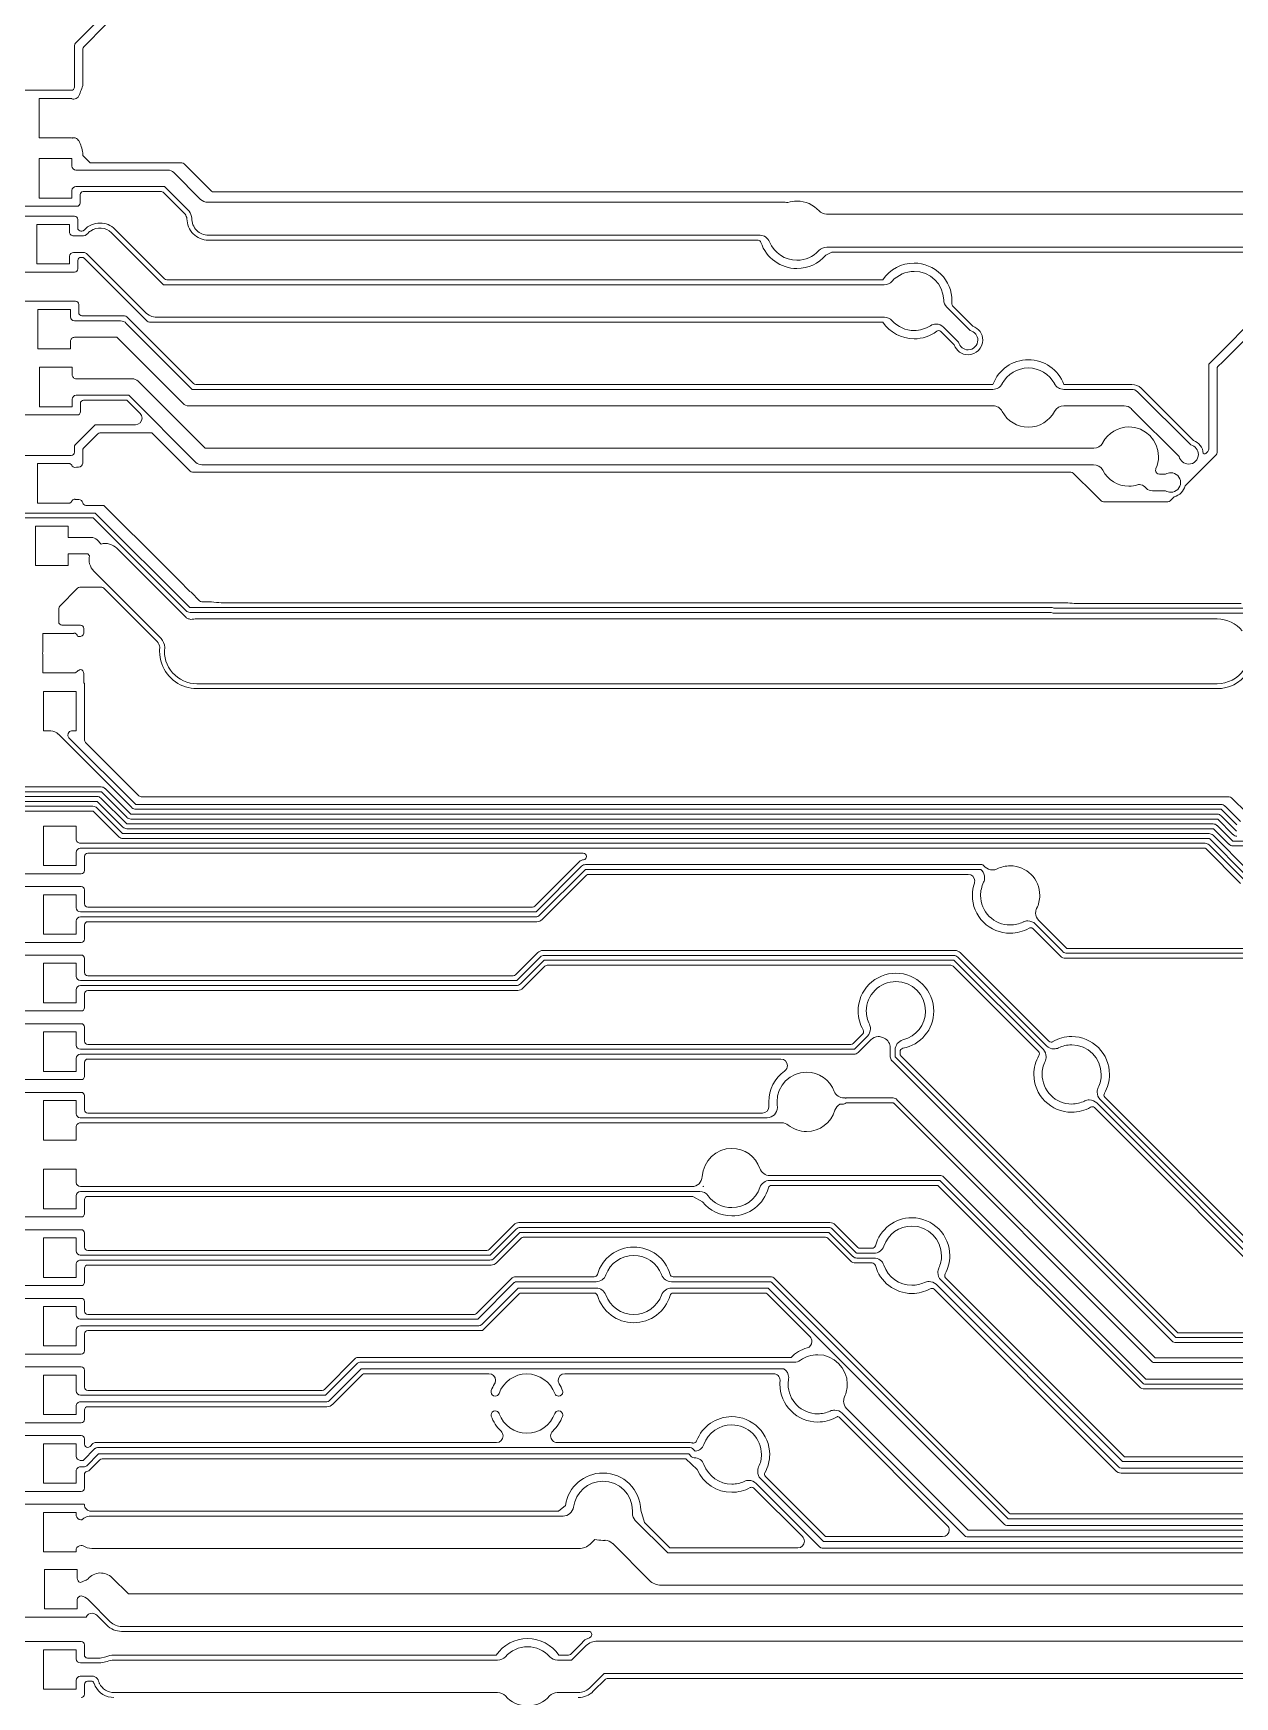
# Model space of a CAD drawing. Extents: x 3811 to 4710, y -385 to -198.
# Drawn here: x 4493.58 to 4512.11, y -246.79 to -221.13 of the extents above; entities that cross this region are included whole.
import ezdxf

# ---------------------------------------------------------------- set-up
doc = ezdxf.new("R2010")
doc.units = 0
doc.layers.get('0').update_dxf_attribs({"lineweight": 9})

msp = doc.modelspace()

# ---------------------------------------------------------------- linework, layer by layer
for p, q in [((4503.919, -238.918), (4503.911, -238.918)), ((4506.548, -239.946), (4506.548, -239.946))]:
    msp.add_line(p, q)
at = {"linetype": 'Continuous'}
for points in [[(4492.042, -221.046), (4492.95, -221.954, -0.198959), (4492.964, -221.99, 0.414284), (4492.985, -222.011), (4493.56, -222.011), (4493.56, -222.011), (4494.169, -222.011, 0.414254), (4494.219, -221.961), (4494.219, -221.32, -0.198889), (4494.234, -221.285), (4494.645, -220.874, -0.198808)], [(4494.698, -221.002), (4494.362, -221.338, 0.198847), (4494.347, -221.373), (4494.347, -221.939, -0.040096), (4494.275, -222.116, -0.216616), (4494.209, -222.146, 0.009907), (4494.207, -222.146, -0.07713), (4494.181, -222.142), (4494.181, -222.138), (4493.674, -222.138), (4493.674, -222.746), (4494.176, -222.746, 0.102136), (4494.191, -222.745, -0.056669), (4494.21, -222.743, 0.009653), (4494.211, -222.743, -0.251232), (4494.279, -222.779, 0.058567), (4494.285, -222.786, -0.089335), (4494.347, -222.977), (4494.347, -222.978), (4494.347, -223.016), (4494.459, -223.129), (4495.876, -223.129, -0.198889), (4495.912, -223.143), (4496.332, -223.564, 0.198826), (4496.367, -223.578), (4503.481, -223.578), (4503.481, -223.578), (4516.623, -223.578)], [(4516.556, -223.921), (4505.815, -223.921, -0.198559), (4505.701, -223.871, 0.213658), (4505.361, -223.719, 0.079341), (4505.219, -223.742, 0.040942), (4505.178, -223.738), (4496.284, -223.738, 0.005747), (4496.279, -223.738, 0.013208), (4496.277, -223.738, -0.193241), (4496.165, -223.693), (4495.752, -223.28, 0.20509), (4495.66, -223.241), (4494.242, -223.241, -0.39744), (4494.181, -223.18), (4494.181, -223.064), (4493.674, -223.064), (4493.674, -223.672), (4494.181, -223.672), (4494.181, -223.556, -0.407839), (4494.243, -223.495), (4494.244, -223.495), (4495.607, -223.495), (4495.987, -223.875, -0.115258), (4496.03, -223.985, 0.422736), (4496.284, -224.246), (4504.791, -224.246, -0.298804), (4504.938, -224.347, 0.011802), (4504.939, -224.349, 0.304083), (4505.361, -224.632, 0.210709), (4505.698, -224.483), (4505.699, -224.482, -0.211208), (4505.819, -224.429, 0.012344), (4505.82, -224.429), (4516.451, -224.429)], [(4516.398, -224.505), (4505.909, -224.505, 0.123171), (4505.886, -224.511), (4505.805, -224.554, -0.219626), (4505.361, -224.759, -0.324269), (4504.806, -224.357), (4504.806, -224.356, 0.293307), (4504.764, -224.322), (4496.284, -224.322, -0.414221), (4495.954, -223.992), (4495.954, -223.99, 0.098746), (4495.928, -223.923), (4495.587, -223.582, 0.145377), (4495.56, -223.571), (4494.352, -223.571, 0.3821), (4494.308, -223.62), (4494.308, -223.749, -0.414228), (4494.258, -223.799), (4492.786, -223.799, 0.120942)], [(4492.848, -223.953), (4494.22, -223.953, -0.414095), (4494.27, -224.003), (4494.27, -224.131, 0.414254), (4494.32, -224.181), (4494.335, -224.181, 0.213424), (4494.372, -224.165), (4494.372, -224.164, -0.210992), (4494.613, -224.058, -0.199068), (4494.844, -224.153), (4495.609, -224.919, 0.198959), (4495.645, -224.934), (4506.684, -224.934, -0.249679), (4507.168, -224.676, -0.414218), (4507.751, -225.259, -0.018143), (4507.75, -225.302), (4507.75, -225.302, 0.019864), (4507.749, -225.306, 0.173837), (4507.761, -225.337), (4508.073, -225.649, -0.32096), (4508.226, -225.863, -0.414224), (4508, -226.089, -0.32), (4507.786, -225.937), (4507.578, -225.729, 0.173501), (4507.546, -225.717, 0.160853), (4507.516, -225.727), (4507.516, -225.728, -0.161103), (4507.168, -225.843, -0.249679), (4506.684, -225.585), (4495.375, -225.585, -0.198804), (4495.339, -225.57), (4494.383, -224.614, -0.011881), (4494.372, -224.603), (4494.372, -224.603, 0.213567), (4494.335, -224.587), (4494.32, -224.587, 0.414081), (4494.27, -224.637), (4494.27, -224.765, -0.414106), (4494.22, -224.815), (4492.848, -224.815, -0.414254)], [(4492.864, -225.262), (4494.235, -225.262, -0.414254), (4494.285, -225.312), (4494.285, -225.441, 0.414095), (4494.335, -225.49), (4494.991, -225.49, -0.198867), (4495.026, -225.505), (4496.053, -226.532, 0.198996), (4496.089, -226.547), (4508.382, -226.547, -0.313585), (4508.929, -226.166, -0.313582), (4509.476, -226.547), (4509.476, -226.547), (4510.525, -226.547, -0.198927), (4510.668, -226.606), (4511.474, -227.412, -0.302348), (4511.626, -227.611), (4511.626, -227.611, 0.19903), (4511.645, -227.619, 0.199054), (4511.664, -227.611), (4511.696, -227.579, 0.198959), (4511.71, -227.544), (4511.71, -226.254, -0.198804), (4511.725, -226.219), (4512.556, -225.388, -0.199129)], [(4512.609, -225.516), (4511.953, -226.171), (4511.928, -226.196), (4511.853, -226.272, 0.198814), (4511.838, -226.307), (4511.838, -227.597, -0.198804), (4511.824, -227.632), (4511.346, -228.11, -0.286426), (4511.177, -228.279), (4511.114, -228.342, -0.198741), (4511.079, -228.357), (4510.089, -228.357, -0.199258), (4510.053, -228.342), (4509.96, -228.248), (4509.96, -228.248), (4509.959, -228.248), (4509.959, -228.248, -0.199322), (4509.953, -228.246), (4509.622, -227.915, 0.198826), (4509.586, -227.9), (4496.038, -227.9, -0.198804), (4496.003, -227.886), (4495.414, -227.296), (4494.613, -227.296, 0.198804), (4494.578, -227.311), (4494.36, -227.528, 0.198964), (4494.346, -227.564), (4494.346, -227.761, -0.403649), (4494.284, -227.822), (4494.272, -227.822, 0.045911), (4494.226, -227.826, -0.283356), (4494.178, -227.793, 0.219978), (4494.155, -227.772), (4494.155, -227.768), (4493.648, -227.768), (4493.648, -228.376), (4494.155, -228.376), (4494.155, -228.373, 0.230906), (4494.177, -228.348, -0.325662), (4494.217, -228.318, 0.009212), (4494.218, -228.318, -0.072358), (4494.23, -228.32, 0.118995), (4494.248, -228.321, 0.024118), (4494.272, -228.322), (4494.287, -228.322, -0.343273), (4494.347, -228.371, 0.363258), (4494.396, -228.412), (4494.67, -228.412), (4495.097, -228.839, 0.051854), (4495.137, -228.872), (4495.892, -229.627, 0.059582), (4496.018, -229.753), (4496.149, -229.884, 0.198874), (4496.184, -229.898), (4496.333, -229.898, 0.04997), (4496.482, -229.913), (4509.536, -229.913, 0.044522), (4509.671, -229.925), (4511.506, -229.925, 0.013427), (4511.547, -229.924), (4511.953, -229.924), (4511.953, -229.924), (4512.208, -229.924)], [(4492.962, -227.641), (4494.168, -227.641, 0.414254), (4494.218, -227.591), (4494.218, -227.511, -0.198804), (4494.232, -227.476), (4494.525, -227.183, -0.198854), (4494.56, -227.168), (4495.159, -227.168, 0.414162), (4495.261, -227.066, 0.198981), (4495.231, -226.994), (4495.027, -226.79), (4494.361, -226.79, 0.414253), (4494.311, -226.84), (4494.311, -226.968, -0.414254), (4494.261, -227.018), (4492.89, -227.018, -0.414254)], [(4512.239, -230), (4509.324, -230), (4509.323, -229.999, 0.208755), (4509.296, -229.988), (4496.002, -229.988), (4496.002, -229.988, -0.156243), (4495.995, -229.985, 0.011126), (4495.994, -229.984), (4494.551, -228.542, 0.208755), (4494.523, -228.531), (4492.666, -228.531, 0.013314)], [(4492.668, -228.605), (4494.509, -228.605), (4495.939, -230.035, 0.01977), (4495.941, -230.037, 0.19881), (4496.002, -230.063, 0.011045), (4496.004, -230.063), (4509.282, -230.063), (4509.282, -230.064, 0.208755), (4509.31, -230.074), (4512.252, -230.074, 0.215661)], [(4512.228, -230.347, 0.225185), (4511.84, -230.163), (4496.107, -230.163, 0.048242), (4496.012, -230.172, 0.182164), (4495.987, -230.163, -0.198961), (4495.943, -230.145, 0.017151), (4495.941, -230.143), (4494.871, -229.074, 0.26539), (4494.632, -229.008), (4494.57, -228.946, 0.204091), (4494.477, -228.908), (4494.124, -228.908), (4494.124, -228.731), (4493.618, -228.731), (4493.618, -229.339), (4494.124, -229.339), (4494.124, -229.162), (4494.427, -229.162), (4494.453, -229.188, 0.265562), (4494.518, -229.427), (4495.553, -230.462, 0.012939), (4495.554, -230.463, -0.16701), (4495.611, -230.604, 0.44958), (4496.107, -231.163), (4511.84, -231.163, 0.244778), (4512.25, -230.95, -0.144978)], [(4512.302, -231.007, -0.236981), (4511.841, -231.239), (4496.107, -231.239, -0.317134), (4495.565, -230.856, -0.086035), (4495.531, -230.663, -0.026656), (4495.535, -230.601, 0.15645), (4495.497, -230.513), (4495.496, -230.513), (4494.67, -229.687, 0.167277), (4494.64, -229.676), (4494.303, -229.676, 0.199011), (4494.268, -229.691), (4493.992, -229.967, 0.198814), (4493.977, -230.003), (4493.977, -230.209, 0.414253), (4494.027, -230.259), (4494.314, -230.259, -0.414257), (4494.364, -230.309), (4494.364, -230.372), (4494.364, -230.373, -0.414246), (4494.301, -230.436), (4494.3, -230.436), (4494.27, -230.436, -0.169387), (4494.261, -230.416, 0.281578), (4494.236, -230.386), (4494.236, -230.386), (4494.236, -230.386)], [(4493.73, -230.71), (4493.73, -230.994), (4494.213, -230.994, 0.09882), (4494.228, -230.994), (4494.236, -230.994), (4494.236, -230.991, 0.084231), (4494.247, -230.984, -0.094346), (4494.309, -230.944, -0.371405), (4494.364, -231.005), (4494.364, -231.156), (4494.373, -231.156), (4494.373, -232.032, 0.198804), (4494.388, -232.067), (4495.214, -232.893, 0.198733), (4495.249, -232.908), (4512.028, -232.908, -0.198889), (4512.063, -232.922), (4512.302, -233.161, 0.198729)], [(4512.2, -233.287), (4511.964, -233.051, 0.025474), (4511.961, -233.049, 0.182405), (4511.904, -233.026, 0.013626), (4511.902, -233.026), (4495.169, -233.026, 0.010985), (4495.168, -233.026, -0.182317), (4495.159, -233.023), (4495.159, -233.022), (4494.133, -231.996, -0.183723), (4494.116, -231.955, 0.009546), (4494.116, -231.954), (4494.116, -231.953, 0.167259), (4494.121, -231.929, -0.290521), (4494.176, -231.891), (4494.246, -231.891), (4494.246, -231.283), (4493.74, -231.283), (4493.74, -231.891), (4493.854, -231.891), (4493.855, -231.891, -0.198927), (4493.97, -231.939, 0.019881), (4493.972, -231.941), (4494.075, -232.043, 0.018729), (4494.082, -232.051, 0.035974), (4494.086, -232.054), (4495.105, -233.074, 0.012601), (4495.106, -233.075, 0.193371), (4495.166, -233.1, 0.013535), (4495.168, -233.1), (4511.901, -233.1, 0.010904), (4511.902, -233.1, -0.199065), (4511.911, -233.104, 0.019767), (4511.913, -233.106), (4512.146, -233.338, 0.012528)], [(4512.603, -233.59), (4512.086, -233.59, 0.010877), (4512.084, -233.59, -0.182387), (4512.076, -233.587), (4512.076, -233.586), (4511.84, -233.35, 0.02545), (4511.837, -233.348, 0.182297), (4511.78, -233.325, 0.01376), (4511.778, -233.325), (4495.03, -233.325, 0.010834), (4495.028, -233.325, -0.182502), (4495.02, -233.322), (4495.02, -233.321), (4494.627, -232.929, 0.025417), (4494.625, -232.926, 0.182532), (4494.567, -232.903, 0.013492), (4494.566, -232.903), (4492.583, -232.903, 0.010973)], [(4512.138, -233.436), (4511.903, -233.202, 0.012478), (4511.902, -233.201, 0.193457), (4511.842, -233.175, 0.013492), (4511.84, -233.175), (4495.09, -233.175, 0.010318), (4495.089, -233.175, -0.158343), (4495.082, -233.172), (4495.082, -233.172), (4494.691, -232.781, 0.012473), (4494.689, -232.779, 0.193322), (4494.629, -232.754, 0.01363), (4494.628, -232.754), (4492.644, -232.754, 0.010318)], [(4492.646, -232.829), (4494.626, -232.829, 0.010946), (4494.628, -232.829, -0.182157), (4494.636, -232.832), (4494.636, -232.832), (4495.027, -233.223, 0.012562), (4495.028, -233.225, 0.198844), (4495.09, -233.25, 0.016842), (4495.093, -233.25), (4511.839, -233.25, 0.011064), (4511.84, -233.25, -0.182253), (4511.848, -233.253), (4511.849, -233.254), (4512.083, -233.488, 0.012562), (4512.085, -233.49, 0.198844), (4512.146, -233.515, 0.016842)], [(4492.52, -233.128), (4494.502, -233.128, 0.010946), (4494.504, -233.128, -0.182157), (4494.512, -233.131), (4494.512, -233.132), (4494.904, -233.524, 0.025668), (4494.907, -233.527, 0.182347), (4494.965, -233.55, 0.013659), (4494.966, -233.55), (4511.715, -233.55, 0.01096), (4511.716, -233.55, -0.182169), (4511.724, -233.553), (4511.725, -233.553), (4512.269, -234.098, 0.025493)], [(4512.32, -234.043), (4511.779, -233.501, 0.012473), (4511.778, -233.5, 0.193319), (4511.718, -233.475, 0.01363), (4511.716, -233.475), (4494.968, -233.475, 0.010932), (4494.966, -233.475, -0.199204), (4494.958, -233.471, 0.019597), (4494.956, -233.469), (4494.567, -233.08, 0.012473), (4494.565, -233.079, 0.193322), (4494.505, -233.053, 0.01363), (4494.504, -233.053), (4492.521, -233.053, 0.010932)], [(4492.582, -232.978), (4494.564, -232.978, 0.011064), (4494.566, -232.978, -0.199189), (4494.574, -232.982, 0.019798), (4494.576, -232.984), (4494.965, -233.373, 0.012507), (4494.967, -233.374, 0.193368), (4495.026, -233.4, 0.013746), (4495.028, -233.4), (4511.777, -233.4, 0.010819), (4511.778, -233.4, -0.199108), (4511.787, -233.403, 0.019745), (4511.789, -233.405), (4512.022, -233.638, 0.012265), (4512.023, -233.639, 0.193447), (4512.083, -233.665, 0.013717), (4512.084, -233.665), (4512.601, -233.665, 0.011026)], [(4512.256, -234.189), (4511.716, -233.65, 0.015489), (4511.715, -233.648, 0.19257), (4511.654, -233.624, 0.010978), (4511.653, -233.624), (4494.313, -233.624, 0.00989), (4494.312, -233.624, -0.414243), (4494.246, -233.559, 0.011439), (4494.246, -233.557), (4494.246, -233.358), (4493.74, -233.358), (4493.74, -233.966), (4494.246, -233.966), (4494.246, -233.767, 0.01482), (4494.246, -233.765, -0.401783), (4494.309, -233.699), (4511.654, -233.699), (4511.655, -233.699, -0.185109), (4511.663, -233.703, 0.012408), (4511.664, -233.704), (4512.202, -234.242, 0.012955)], [(4492.952, -234.29), (4494.323, -234.29, -0.414253), (4494.373, -234.34), (4494.373, -234.557, 0.414254), (4494.423, -234.607), (4501.283, -234.607, 0.198804), (4501.318, -234.593), (4502.002, -233.909, -0.172785), (4502.07, -233.877), (4502.071, -233.877, 0.383858), (4502.116, -233.827), (4502.116, -233.825, 0.414257), (4502.066, -233.775), (4494.423, -233.775, 0.414081), (4494.373, -233.825), (4494.373, -234.043, -0.414105), (4494.323, -234.093), (4492.952, -234.093, -0.414105)], [(4515.337, -235.246), (4509.526, -235.246, 0.010834), (4509.525, -235.246, -0.182502), (4509.517, -235.243), (4509.516, -235.243), (4509.088, -234.814, -0.196566), (4509.041, -234.7, 0.015401), (4509.041, -234.698, -0.108539), (4509.057, -234.63, 0.115565), (4509.105, -234.428, 0.414201), (4508.648, -233.971, 0.115311), (4508.446, -234.019, -0.112536), (4508.376, -234.035, 0.01552), (4508.373, -234.035, -0.189733), (4508.263, -233.99, 0.004553), (4508.261, -233.987, 0.016272), (4508.259, -233.986), (4508.238, -233.965, 0.218493), (4508.21, -233.952), (4502.102, -233.952, 0.01338), (4502.101, -233.952, 0.193567), (4502.04, -233.977), (4502.04, -233.978), (4502.04, -233.978), (4501.338, -234.68), (4501.338, -234.68, -0.174256), (4501.331, -234.683, 0.009757), (4501.33, -234.683), (4494.311, -234.683, -0.409137), (4494.246, -234.617, 0.014883), (4494.246, -234.616), (4494.246, -234.417), (4493.74, -234.417), (4493.74, -235.025), (4494.246, -235.025), (4494.246, -234.822, -0.406183), (4494.312, -234.758, 0.019344), (4494.314, -234.758), (4501.327, -234.758, 0.016814), (4501.33, -234.758, 0.198863), (4501.391, -234.733), (4501.391, -234.733), (4501.391, -234.733), (4502.093, -234.031), (4502.093, -234.031), (4502.093, -234.031, -0.199005), (4502.102, -234.027, 0.010898), (4502.104, -234.027), (4508.194, -234.027), (4508.211, -234.044, -0.189233), (4508.255, -234.154, 0.010317), (4508.255, -234.155, -0.112563), (4508.239, -234.225, 0.115314), (4508.192, -234.428, 0.414216), (4508.648, -234.884, 0.114093), (4508.849, -234.838, 0.008792), (4508.849, -234.837, -0.112624), (4508.92, -234.821, 0.01027), (4508.921, -234.821, -0.198926), (4509.036, -234.868, 0.017151), (4509.038, -234.87), (4509.462, -235.294, 0.012507), (4509.463, -235.296, 0.193368), (4509.523, -235.321, 0.013746), (4509.525, -235.321), (4515.322, -235.321)], [(4515.27, -235.397), (4509.504, -235.397, -0.198955), (4509.424, -235.364), (4509.001, -234.941, 0.199129), (4508.966, -234.926, 0.133372), (4508.941, -234.933), (4508.94, -234.933, -0.131516), (4508.649, -235.011), (4508.648, -235.011, -0.414217), (4508.065, -234.428), (4508.065, -234.428, -0.083052), (4508.097, -234.238, 0.08302), (4508.102, -234.205, 0.413723), (4508, -234.103), (4502.149, -234.103, 0.198804), (4502.114, -234.117), (4501.43, -234.801, -0.198961), (4501.35, -234.834), (4494.423, -234.834, 0.414254), (4494.373, -234.884), (4494.373, -235.102, -0.414106), (4494.323, -235.152), (4492.952, -235.152, -0.414253)], [(4492.952, -235.348), (4494.323, -235.348, -0.414253), (4494.373, -235.398), (4494.373, -235.616, 0.414253), (4494.423, -235.666), (4500.986, -235.666, 0.199074), (4501.021, -235.652), (4501.363, -235.31, -0.198617), (4501.442, -235.277), (4501.443, -235.277), (4507.799, -235.277), (4507.799, -235.277, -0.198322), (4507.879, -235.31), (4509.244, -236.676, 0.198941), (4509.28, -236.69, 0.131984), (4509.305, -236.684), (4509.305, -236.683, -0.131724), (4509.597, -236.605), (4509.597, -236.605, -0.414217), (4510.18, -237.188, -0.131723), (4510.102, -237.48), (4510.102, -237.481, 0.132134), (4510.095, -237.506, 0.198804), (4510.11, -237.541), (4513.236, -240.668, 0.198847)], [(4513.215, -240.753), (4510.041, -237.58, 0.034886), (4510.038, -237.576, -0.198934), (4509.99, -237.461, 0.01537), (4509.99, -237.459, -0.107436), (4510.006, -237.392, 0.115894), (4510.053, -237.188, 0.414201), (4509.597, -236.732, 0.116364), (4509.393, -236.78, -0.107787), (4509.325, -236.795, 0.01027), (4509.324, -236.795, -0.194769), (4509.211, -236.75, 0.003705), (4509.209, -236.748, 0.019573), (4509.207, -236.746), (4507.841, -235.379, 0.012473), (4507.84, -235.378, 0.193337), (4507.78, -235.353, 0.013615), (4507.778, -235.353), (4501.465, -235.353, 0.011039), (4501.463, -235.353, 0.198751), (4501.402, -235.378), (4501.402, -235.378), (4501.402, -235.378), (4501.042, -235.738, -0.184804), (4501.034, -235.742), (4501.033, -235.742), (4494.31, -235.742, -0.404716), (4494.246, -235.676, 0.011439), (4494.246, -235.675), (4494.246, -235.475), (4493.74, -235.475), (4493.74, -236.083), (4494.246, -236.083), (4494.246, -235.884, 0.01482), (4494.246, -235.883, -0.409137), (4494.311, -235.817), (4501.032, -235.817, 0.011013), (4501.033, -235.817, 0.198451), (4501.095, -235.791), (4501.095, -235.791), (4501.095, -235.791), (4501.095, -235.791), (4501.455, -235.431), (4501.455, -235.431), (4501.455, -235.431, -0.184663), (4501.463, -235.428), (4501.463, -235.428), (4507.777, -235.428, 0.01096), (4507.778, -235.428, -0.182157), (4507.786, -235.431), (4507.787, -235.431), (4509.16, -236.805, -0.186189), (4509.204, -236.914, 0.015564), (4509.204, -236.916, -0.114577), (4509.187, -236.987, 0.009688), (4509.187, -236.988, 0.11392), (4509.141, -237.188, 0.414217), (4509.597, -237.645, 0.113987), (4509.797, -237.599, 0.008928), (4509.798, -237.598, -0.112602), (4509.868, -237.582, 0.010246), (4509.869, -237.582, -0.198926), (4509.984, -237.629, 0.03502), (4509.988, -237.633), (4513.163, -240.807, 0.015832)], [(4513.142, -240.894), (4509.95, -237.701, 0.198959), (4509.914, -237.687, 0.131942), (4509.889, -237.693), (4509.889, -237.694, -0.131724), (4509.597, -237.772, -0.414217), (4509.014, -237.188), (4509.014, -237.188, -0.131492), (4509.091, -236.897), (4509.092, -236.896, 0.132643), (4509.099, -236.871, 0.198951), (4509.084, -236.836), (4507.767, -235.518, 0.198987), (4507.731, -235.503), (4501.51, -235.503, 0.199074), (4501.475, -235.518), (4501.134, -235.86, -0.198605), (4501.054, -235.893), (4501.054, -235.893)], [(4492.952, -236.407), (4494.323, -236.407, -0.414253), (4494.373, -236.457), (4494.373, -236.675, 0.414254), (4494.423, -236.725), (4506.193, -236.725, 0.198705), (4506.228, -236.71), (4506.374, -236.565, 0.199143), (4506.389, -236.529, 0.131116), (4506.382, -236.504), (4506.382, -236.503, -0.131623), (4506.303, -236.212, -0.414217), (4506.887, -235.628, -0.414217), (4507.47, -236.212, -0.361953), (4506.992, -236.786), (4506.992, -236.786, 0.362201), (4506.951, -236.835), (4506.951, -236.87, 0.199011), (4506.965, -236.905), (4511.233, -241.172)], [(4529, -241.248), (4511.201, -241.248), (4506.878, -236.925, 0.011039), (4506.877, -236.924, -0.156117), (4506.875, -236.917), (4506.875, -236.916), (4506.875, -236.814, 0.01418), (4506.875, -236.812, -0.337024), (4506.994, -236.656, 0.346416), (4507.343, -236.212, 0.414201), (4506.887, -235.756, 0.414217), (4506.43, -236.212, 0.115765), (4506.478, -236.415, -0.11131), (4506.494, -236.485, 0.015385), (4506.494, -236.487, -0.192161), (4506.448, -236.598), (4506.249, -236.797), (4506.248, -236.797, -0.199133), (4506.24, -236.801, 0.010798), (4506.238, -236.801), (4494.314, -236.801, 0.013946), (4494.312, -236.801, -0.406183), (4494.246, -236.737), (4494.246, -236.534), (4493.74, -236.534), (4493.74, -237.142), (4494.246, -237.142), (4494.246, -236.941, -0.401783), (4494.309, -236.876), (4506.24, -236.876, 0.013479), (4506.241, -236.876, 0.193609), (4506.302, -236.85), (4506.302, -236.85), (4506.498, -236.653, 0.009099), (4506.499, -236.653, -0.198934), (4506.614, -236.605, 0.010304), (4506.615, -236.605, -0.105665), (4506.682, -236.62, 0.01415), (4506.705, -236.631, -0.293466), (4506.8, -236.778, 0.010951), (4506.8, -236.78), (4506.8, -236.915, 0.011026), (4506.8, -236.916, 0.198799), (4506.825, -236.978, 0.019953), (4506.827, -236.98), (4511.158, -241.311, 0.210376), (4511.186, -241.323), (4528.998, -241.323, 0.011039)], [(4501.054, -235.893), (4494.423, -235.893, 0.414106), (4494.373, -235.943), (4494.373, -236.16, -0.414074), (4494.323, -236.21), (4492.952, -236.21, -0.414095)], [(4505.112, -236.952), (4494.423, -236.952, 0.414254), (4494.373, -237.002), (4494.373, -237.219, -0.414106), (4494.323, -237.269), (4492.951, -237.269, -0.414253), (4492.901, -237.219), (4492.901, -236.802, 0.414253), (4492.851, -236.752), (4476.741, -236.752, 0.414105), (4476.691, -236.802, 0.199074), (4476.705, -236.838), (4476.789, -236.921, -0.015467), (4476.794, -236.926), (4476.902, -237.034, 0.199314), (4476.937, -237.049), (4487.621, -237.049), (4487.621, -237.049, -0.198406), (4487.701, -237.082), (4488.388, -237.769, 0.199129), (4488.424, -237.784)], [(4488.424, -237.784), (4492.851, -237.784, 0.414081), (4492.901, -237.734), (4492.901, -237.516, -0.414106), (4492.951, -237.466), (4494.323, -237.466, -0.414253), (4494.373, -237.516), (4494.373, -237.734, 0.414228), (4494.423, -237.784), (4504.827, -237.784, 0.413922), (4504.929, -237.682, 0.026136), (4504.929, -237.671, -0.025561), (4504.926, -237.612, -0.24279), (4505.171, -237.136, 0.242489), (4505.214, -237.053, 0.414161), (4505.112, -236.952), (4505.112, -236.952)], [(4528.902, -241.558), (4510.884, -241.558), (4506.903, -237.578, 0.025668), (4506.901, -237.575, 0.182347), (4506.843, -237.552, 0.013659), (4506.841, -237.552), (4506.12, -237.552, 0.011039), (4506.119, -237.552, 0.032403), (4506.109, -237.553, 0.046265), (4506.102, -237.552, 0.011918), (4506.091, -237.552, 0.028612), (4506.087, -237.552, -0.303268), (4505.936, -237.452, 0.31276), (4505.509, -237.155, 0.414198), (4505.053, -237.612, 0.033862), (4505.057, -237.673, 0.009916), (4505.057, -237.675, -0.031368), (4505.059, -237.695, 0.015419), (4505.058, -237.697, -0.405352), (4504.901, -237.859), (4494.308, -237.859, -0.399425), (4494.246, -237.794), (4494.246, -237.593), (4493.74, -237.593), (4493.74, -238.201), (4494.246, -238.201), (4494.246, -238.001, 0.011488), (4494.246, -238, -0.414243), (4494.312, -237.934, 0.016871), (4494.314, -237.934), (4504.894, -237.934, 0.016861), (4504.896, -237.934, 0.006707), (4504.902, -237.934), (4505.123, -237.934, 0.01418), (4505.125, -237.934, -0.169185), (4505.226, -237.97, 0.017462), (4505.227, -237.971, 0.167777), (4505.509, -238.068, 0.332918), (4505.947, -237.74, -0.185114), (4506.02, -237.649), (4506.063, -237.649, 0.010891), (4506.064, -237.649, 0.197676), (4506.118, -237.627), (4506.118, -237.627, -0.141634), (4506.118, -237.627), (4506.118, -237.627), (4506.84, -237.627, 0.010932), (4506.841, -237.627, -0.199204), (4506.85, -237.631, 0.019597), (4506.852, -237.633), (4510.84, -241.621, 0.210077), (4510.868, -241.633), (4528.901, -241.633, 0.010905)], [(4529.042, -241.889), (4510.738, -241.889), (4507.608, -238.76, 0.208773), (4507.581, -238.749), (4504.943, -238.749, 0.010987), (4504.942, -238.749, -0.32084), (4504.788, -238.639, 0.013655), (4504.788, -238.637, 0.319672), (4504.356, -238.33, 0.399151), (4503.901, -238.763, 0.009414), (4503.901, -238.764, -0.399815), (4503.738, -238.918, 0.010937), (4503.737, -238.918), (4494.311, -238.918, -0.401102), (4494.246, -238.854), (4494.246, -238.652), (4493.74, -238.652), (4493.74, -239.26), (4494.246, -239.26), (4494.246, -239.059, -0.404715), (4494.31, -238.993), (4503.864, -238.993, -0.23057), (4503.99, -239.059), (4503.99, -239.059, 0.236997), (4504.356, -239.243, 0.322177), (4504.789, -238.932, -0.316837), (4504.942, -238.824, 0.01424), (4504.944, -238.824), (4507.566, -238.824), (4510.694, -241.951, 0.218493), (4510.722, -241.964)], [(4506.265, -240.097), (4506.265, -240.097, -0.198397), (4506.185, -240.064), (4505.837, -239.716, 0.198876), (4505.802, -239.701), (4501.141, -239.701, 0.198804), (4501.106, -239.715), (4500.726, -240.095, -0.198962), (4500.646, -240.128), (4494.423, -240.128, 0.414254), (4494.373, -240.178), (4494.373, -240.396, -0.414106), (4494.323, -240.446), (4492.951, -240.446, -0.414253), (4492.901, -240.396), (4492.901, -240.178, 0.414254), (4492.851, -240.128), (4488.633, -240.128, -0.198955), (4488.553, -240.095), (4487.087, -238.628, 0.198826), (4487.051, -238.613), (4477.386, -238.613)], [(4529.078, -242.04), (4510.722, -242.04, -0.198977), (4510.642, -242.007), (4507.535, -238.9), (4504.968, -238.9, 0.339292), (4504.92, -238.937), (4504.92, -238.938, -0.33928), (4504.356, -239.37), (4504.356, -239.37, -0.22552), (4503.904, -239.155), (4503.753, -239.069), (4494.423, -239.069, 0.414254), (4494.373, -239.119), (4494.373, -239.337, -0.414106), (4494.323, -239.387), (4492.951, -239.387, -0.414253)], [(4492.951, -239.584), (4494.323, -239.584, -0.414253), (4494.373, -239.634), (4494.373, -239.852, 0.414254), (4494.423, -239.902), (4500.579, -239.902, 0.199074), (4500.614, -239.887), (4500.993, -239.508, -0.198967), (4501.073, -239.474), (4505.869, -239.474, -0.19896), (4505.949, -239.508), (4506.297, -239.856, 0.198959), (4506.333, -239.87), (4506.522, -239.87, 0.341008), (4506.57, -239.833), (4506.57, -239.832, -0.339407), (4507.134, -239.4, -0.414217), (4507.717, -239.983), (4507.717, -239.984)], [(4506.548, -239.946), (4506.286, -239.946), (4506.285, -239.946, -0.185358), (4506.277, -239.942, 0.012374), (4506.276, -239.941), (4505.911, -239.576, 0.015555), (4505.909, -239.574, 0.183003), (4505.852, -239.55, 0.022056), (4505.849, -239.55), (4501.094, -239.55, 0.01338), (4501.092, -239.55, 0.193567), (4501.032, -239.576), (4501.032, -239.576), (4501.032, -239.576), (4500.634, -239.973), (4500.634, -239.974, -0.170695), (4500.627, -239.977, 0.009666), (4500.626, -239.977), (4494.309, -239.977, -0.40204), (4494.246, -239.911), (4494.246, -239.711), (4493.74, -239.711), (4493.74, -240.319), (4494.246, -240.319), (4494.246, -240.119, 0.011488), (4494.246, -240.118, -0.414243), (4494.312, -240.052, 0.013608), (4494.313, -240.052), (4500.623, -240.052, 0.016922), (4500.625, -240.052, 0.197705), (4500.687, -240.027), (4500.687, -240.026), (4501.085, -239.629), (4501.085, -239.629), (4501.085, -239.629, -0.199005), (4501.094, -239.625, 0.010898), (4501.095, -239.625), (4505.846, -239.625, 0.016907), (4505.849, -239.625, -0.199244), (4505.858, -239.629, 0.012338), (4505.859, -239.63), (4506.224, -239.995, 0.015514), (4506.226, -239.997, 0.192769), (4506.286, -240.021, 0.01086), (4506.287, -240.021), (4506.546, -240.021, 0.016861), (4506.548, -240.021, -0.32084), (4506.702, -240.131, 0.010118), (4506.702, -240.132, 0.320062), (4507.134, -240.44, 0.109963), (4507.327, -240.397, -0.106953), (4507.395, -240.382, 0.01552), (4507.397, -240.382, -0.187303), (4507.506, -240.426), (4510.325, -243.245, 0.2074), (4510.362, -243.26)], [(4539.841, -239.597), (4531.815, -239.597, 0.212306), (4531.777, -239.611), (4531.777, -239.612), (4528.228, -243.16), (4510.381, -243.16), (4507.579, -240.358, -0.194629), (4507.533, -240.246, 0.010258), (4507.533, -240.244, -0.109172), (4507.548, -240.176, 0.01179), (4507.548, -240.174, 0.108308), (4507.59, -239.984, 0.414202), (4507.134, -239.527, 0.322725), (4506.701, -239.839, -0.315279), (4506.548, -239.946), (4506.548, -239.946)], [(4510.722, -241.964), (4529.043, -241.964, 0.01329), (4529.045, -241.964, 0.193629), (4529.105, -241.939), (4529.105, -241.939), (4529.105, -241.939), (4531.566, -239.478), (4531.566, -239.478, -0.170693), (4531.573, -239.474, 0.009693), (4531.574, -239.474), (4533.704, -239.474, 0.10737), (4533.72, -239.476, 0.016594), (4533.731, -239.474), (4534.008, -239.474, 0.010937), (4534.009, -239.474), (4553.878, -239.474, 0.208774)], [(4492.951, -240.642), (4494.323, -240.642, -0.414105), (4494.373, -240.692), (4494.373, -240.839, 0.414253), (4494.423, -240.889), (4500.386, -240.889, 0.198804), (4500.421, -240.874), (4500.971, -240.324, -0.198987), (4501.006, -240.309), (4502.236, -240.309, 0.333951), (4502.284, -240.273), (4502.284, -240.272, -0.333734), (4502.844, -239.851, -0.333735), (4503.405, -240.272), (4503.405, -240.273, 0.334013), (4503.453, -240.309), (4504.97, -240.309, -0.198804), (4505.005, -240.324), (4508.634, -243.953, 0.198959), (4508.669, -243.967)], [(4510.362, -243.26), (4528.249, -243.26, 0.200121), (4528.285, -243.245), (4531.833, -239.697), (4539.84, -239.697)], [(4529.403, -244.043), (4508.617, -244.043), (4504.974, -240.4, 0.207121), (4504.937, -240.385), (4503.428, -240.385, 0.01395), (4503.426, -240.385, -0.314942), (4503.273, -240.278, 0.019718), (4503.272, -240.276, 0.313173), (4502.844, -239.979, 0.316696), (4502.415, -240.281, -0.308328), (4502.264, -240.385), (4501.039, -240.385, 0.203655), (4501.003, -240.399), (4501.002, -240.4), (4500.438, -240.964), (4494.309, -240.964, -0.401521), (4494.246, -240.899), (4494.246, -240.769), (4493.74, -240.769), (4493.74, -241.377), (4494.246, -241.377), (4494.246, -241.128, -0.406183), (4494.312, -241.064, 0.018892), (4494.314, -241.064), (4500.457, -241.064, 0.203655), (4500.493, -241.05), (4500.494, -241.049), (4501.059, -240.485), (4502.266, -240.485, -0.301915), (4502.414, -240.587, 0.317699), (4502.844, -240.891, 0.315166), (4503.273, -240.591, -0.314175), (4503.426, -240.485, 0.010212), (4503.427, -240.485), (4504.918, -240.485), (4508.561, -244.128, 0.207121), (4508.598, -244.143)], [(4528.249, -243.336), (4510.36, -243.336, -0.198941), (4510.271, -243.299), (4507.475, -240.503, 0.198941), (4507.44, -240.488, 0.127072), (4507.416, -240.494), (4507.415, -240.495, -0.126517), (4507.134, -240.567), (4507.134, -240.567, -0.339523), (4506.57, -240.134), (4506.57, -240.134, 0.341037), (4506.522, -240.097), (4506.265, -240.097)], [(4507.717, -239.984), (4507.717, -239.984, -0.126311), (4507.645, -240.265), (4507.645, -240.265, 0.127168), (4507.639, -240.29, 0.198989), (4507.653, -240.325), (4510.412, -243.084)], [(4492.951, -241.701), (4494.323, -241.701, -0.414095), (4494.373, -241.751), (4494.373, -242.011, 0.414254), (4494.423, -242.061), (4498.04, -242.061, 0.198889), (4498.075, -242.047), (4498.555, -241.567, -0.198826), (4498.59, -241.553), (4505.27, -241.553, -0.125466), (4505.518, -241.407, 0.333701), (4505.592, -241.309, 0.198981), (4505.562, -241.236), (4504.901, -240.575, 0.198842), (4504.866, -240.561), (4503.453, -240.561, 0.333829), (4503.405, -240.597), (4503.405, -240.597, -0.333733), (4502.844, -241.018, -0.333733), (4502.284, -240.597), (4502.284, -240.597, 0.333721), (4502.236, -240.561), (4501.111, -240.561, 0.198889), (4501.075, -240.575), (4500.525, -241.125, -0.198814), (4500.49, -241.14), (4494.423, -241.14, 0.414254), (4494.373, -241.19), (4494.373, -241.454, -0.414105), (4494.323, -241.504), (4492.951, -241.504, -0.414105)], [(4508.598, -244.143), (4529.421, -244.143, 0.212306), (4529.459, -244.129), (4529.459, -244.128), (4531.402, -242.186), (4531.862, -242.186, 0.200121), (4531.897, -242.171), (4532.582, -241.487, 0.010376), (4532.583, -241.486, -0.19892), (4532.768, -241.409), (4532.769, -241.409), (4534.816, -241.409), (4535.109, -241.702, 0.207121)], [(4511.233, -241.172), (4528.953, -241.172, 0.198804)], [(4504.356, -243.634), (4504.356, -243.634, -0.298954), (4503.821, -243.283), (4503.648, -243.119, 0.035557), (4503.641, -243.118), (4494.645, -243.118, 0.198889), (4494.609, -243.133), (4494.449, -243.293, -0.124032), (4494.428, -243.306), (4494.409, -243.312, 0.331067), (4494.373, -243.36), (4494.373, -243.572, -0.414074), (4494.323, -243.622), (4492.951, -243.622, -0.414095), (4492.901, -243.572), (4492.901, -243.354, 0.414253), (4492.851, -243.304), (4488.359, -243.304, -0.198977), (4488.279, -243.271), (4486.558, -241.55, 0.198814), (4486.523, -241.536), (4477.599, -241.536)], [(4529.476, -244.218), (4508.003, -244.218), (4506.124, -242.339, -0.189627), (4506.08, -242.229, 0.010258), (4506.08, -242.228, -0.10918), (4506.095, -242.159), (4506.095, -242.159, 0.109003), (4506.137, -241.967, 0.4142), (4505.681, -241.511, 0.157646), (4505.414, -241.597, 0.008824), (4505.413, -241.597, -0.158176), (4505.318, -241.628, 0.013871), (4505.316, -241.628), (4505.074, -241.628, 0.004211), (4505.07, -241.628, 0.010562), (4505.069, -241.628), (4498.621, -241.628, 0.200121), (4498.586, -241.643), (4498.092, -242.137), (4494.311, -242.137, -0.408532), (4494.246, -242.071, 0.014883), (4494.246, -242.07), (4494.246, -241.828), (4493.74, -241.828), (4493.74, -242.436), (4494.246, -242.436), (4494.246, -242.305, 0.017681), (4494.246, -242.303, -0.414243), (4494.312, -242.237, 0.009471), (4494.313, -242.237), (4498.11, -242.237, 0.212306), (4498.148, -242.223), (4498.148, -242.222), (4498.642, -241.728), (4505.157, -241.728, -0.255622), (4505.233, -241.865, 0.010363), (4505.233, -241.866, -0.041103), (4505.231, -241.893, 0.012857), (4505.23, -241.894, 0.04008), (4505.225, -241.967, 0.414217), (4505.681, -242.423, 0.108131), (4505.872, -242.382, 0.013293), (4505.873, -242.381, -0.109237), (4505.942, -242.366, 0.015505), (4505.944, -242.366, -0.19389), (4506.056, -242.413), (4507.944, -244.301, 0.215987), (4507.982, -244.318), (4529.496, -244.318, 0.200121)], [(4504.998, -241.804), (4501.78, -241.804, 0.414012), (4501.678, -241.906, 0.138245), (4501.693, -241.959, -0.052387), (4501.746, -242.069, -0.068219), (4501.749, -242.086, 0.014104), (4501.749, -242.088, -0.411615), (4501.687, -242.151), (4501.685, -242.151, 0.010771), (4501.684, -242.151, -0.304994), (4501.626, -242.112, 0.317547), (4501.196, -241.808, 0.315454), (4500.767, -242.108, 0.009177), (4500.767, -242.109, -0.313567), (4500.708, -242.151), (4500.707, -242.151, 0.010699), (4500.705, -242.15, -0.409256), (4500.643, -242.089, 0.009477), (4500.643, -242.088, -0.086269), (4500.647, -242.067, 0.009439), (4500.647, -242.066, -0.050758), (4500.698, -241.959, 0.138031), (4500.713, -241.906, 0.413715), (4500.611, -241.804), (4498.694, -241.804, 0.198766), (4498.659, -241.819), (4498.201, -242.276, -0.198933), (4498.113, -242.313), (4494.423, -242.313, 0.414254), (4494.373, -242.363), (4494.373, -242.513, -0.414106), (4494.323, -242.563), (4492.951, -242.563, -0.414253)], [(4505.821, -244.317), (4507.607, -244.317, 0.414078), (4507.709, -244.215, 0.19895), (4507.679, -244.143), (4506.01, -242.473, 0.198991), (4505.992, -242.466, 0.127271), (4505.979, -242.469), (4505.962, -242.478, -0.126524), (4505.681, -242.55, -0.414218), (4505.098, -241.967), (4505.098, -241.967, -0.022197), (4505.1, -241.915, 0.022548), (4505.1, -241.906, 0.414233), (4504.998, -241.804), (4504.998, -241.804)], [(4492.951, -242.76), (4494.323, -242.76, -0.414253), (4494.373, -242.81), (4494.373, -242.893, 0.414253), (4494.423, -242.943, 0.199011), (4494.459, -242.928), (4494.505, -242.881, -0.198959), (4494.54, -242.867), (4500.727, -242.867, 0.414088), (4500.829, -242.765, 0.207734), (4500.797, -242.69, -0.119897), (4500.646, -242.459, -0.073), (4500.643, -242.441, 0.009527), (4500.643, -242.44, -0.405586), (4500.704, -242.378), (4500.706, -242.378, 0.010675), (4500.708, -242.378, -0.316052), (4500.767, -242.419, 0.018444), (4500.768, -242.422, 0.314416), (4501.196, -242.721, 0.317123), (4501.626, -242.417, -0.30504), (4501.683, -242.378), (4501.689, -242.378, -0.394784), (4501.749, -242.439, 0.009487), (4501.749, -242.44, -0.086681), (4501.745, -242.462), (4501.745, -242.462, -0.118853), (4501.594, -242.69, 0.207695), (4501.562, -242.765, 0.414304), (4501.664, -242.867), (4501.664, -242.867), (4503.714, -242.867), (4503.714, -242.867, -0.071491), (4503.75, -242.872, 0.071454), (4503.764, -242.874, 0.310945), (4503.812, -242.841, -0.310056), (4504.356, -242.467, -0.414217), (4504.94, -243.051), (4504.94, -243.051, -0.1263), (4504.867, -243.332), (4504.867, -243.333, 0.127096), (4504.861, -243.357, 0.199011), (4504.876, -243.392), (4505.785, -244.302, 0.198987), (4505.821, -244.317)], [(4531.693, -244.393), (4505.769, -244.393), (4504.799, -243.423, -0.189452), (4504.755, -243.313, 0.010282), (4504.755, -243.312, -0.10918), (4504.77, -243.243), (4504.77, -243.242, 0.108699), (4504.813, -243.051, 0.414217), (4504.356, -242.594, 0.316696), (4503.926, -242.897, -0.28029), (4503.793, -243), (4503.75, -242.957, 0.213206), (4503.712, -242.942), (4494.573, -242.942, 0.203655), (4494.537, -242.957), (4494.536, -242.957), (4494.352, -243.141), (4494.309, -243.141, -0.393533), (4494.246, -243.077), (4494.246, -242.887), (4493.74, -242.887), (4493.74, -243.495), (4494.246, -243.495), (4494.246, -243.307, -0.414243), (4494.312, -243.241, 0.013273), (4494.313, -243.241), (4494.372, -243.241, 0.203546), (4494.408, -243.227), (4494.409, -243.226), (4494.592, -243.042), (4503.694, -243.042), (4503.736, -243.085, 0.208823), (4503.773, -243.101), (4503.774, -243.101, 0.010637), (4503.775, -243.101, -0.311004), (4503.927, -243.205, 0.316309), (4504.356, -243.507, 0.108695), (4504.548, -243.465), (4504.548, -243.465, -0.109174), (4504.617, -243.45, 0.01549), (4504.619, -243.45, -0.19561), (4504.732, -243.497), (4504.732, -243.497), (4505.71, -244.476, 0.216003), (4505.748, -244.493)], [(4505.748, -244.493), (4531.714, -244.493, 0.200121), (4531.75, -244.478), (4532.201, -244.027, 0.010376), (4532.202, -244.026, -0.194414), (4532.383, -243.949), (4534.911, -243.949), (4534.911, -242.649), (4535.091, -242.47)], [(4492.951, -243.819), (4494.37, -243.819, -0.414713), (4494.373, -243.822), (4494.373, -243.822, 0.414233), (4494.475, -243.924, 0.008776), (4494.479, -243.924, -0.008425), (4494.489, -243.924), (4501.681, -243.924), (4501.79, -243.835, -0.372244), (4502.368, -243.336, -0.409137), (4502.951, -243.909), (4503.008, -244.099), (4503.386, -244.477, 0.198959), (4503.422, -244.492)], [(4533.005, -244.567), (4503.37, -244.567), (4502.868, -244.066, -0.191205), (4502.823, -243.955, 0.010374), (4502.823, -243.953, -0.014229), (4502.823, -243.944, 0.011177), (4502.823, -243.943, 0.01325), (4502.824, -243.919, 0.4142), (4502.368, -243.463, 0.37717), (4501.915, -243.861, -0.372337), (4501.754, -244, 0.016644), (4501.752, -244), (4494.489, -244, 0.173131), (4494.331, -244.056, -0.041169), (4494.319, -244.058, 0.014804), (4494.317, -244.057, -0.379331), (4494.246, -243.994), (4494.246, -243.994), (4494.246, -243.946), (4493.74, -243.946), (4493.74, -244.554), (4494.246, -244.554), (4494.246, -244.507, -0.311757), (4494.323, -244.454, 0.010375), (4494.324, -244.454, -0.084867), (4494.352, -244.459, 0.146632), (4494.489, -244.5), (4502, -244.5, 0.190484), (4502.171, -244.432, 0.008479), (4502.177, -244.426), (4502.245, -244.359, 0.068132), (4502.368, -244.375, 0.01326), (4502.392, -244.375, 0.0116), (4502.393, -244.375, -0.012407), (4502.401, -244.374, 0.010396), (4502.402, -244.374, -0.198879), (4502.517, -244.422, 0.019668), (4502.519, -244.424), (4503.084, -244.989, 0.206432), (4503.266, -245.067), (4533.134, -245.067, 0.190595)], [(4503.422, -244.492), (4505.373, -244.492, 0.41409), (4505.475, -244.389, 0.198995), (4505.445, -244.317), (4504.698, -243.57, 0.198964), (4504.662, -243.556, 0.127085), (4504.638, -243.562), (4504.638, -243.562, -0.12633), (4504.357, -243.634), (4504.356, -243.634)], [(4530.58, -245.202), (4495.051, -245.202), (4494.799, -244.951, 0.443051), (4494.429, -244.969, -0.081967), (4494.308, -245.023, -0.33118), (4494.262, -244.96, 0.0149), (4494.262, -244.958), (4494.262, -244.824), (4493.755, -244.824), (4493.755, -245.432), (4494.262, -245.432), (4494.262, -245.293, -0.391321), (4494.324, -245.229, -0.101568), (4494.427, -245.284, 0.027629), (4494.446, -245.304), (4494.77, -245.629, 0.202686), (4494.951, -245.702), (4530.41, -245.702, 0.01395)], [(4494.418, -246.19), (4494.617, -246.19), (4494.702, -246.172, -0.100242), (4494.829, -246.146), (4500.722, -246.146, -0.249438), (4501.206, -245.889, -0.249437), (4501.69, -246.146), (4501.84, -246.146, 0.1451), (4501.866, -246.135), (4502.051, -245.949, -0.008836), (4502.06, -245.941), (4502.092, -245.909, -0.103101), (4502.109, -245.897), (4502.152, -245.881, -0.012776), (4502.167, -245.875, 0.284782), (4502.195, -245.83), (4502.195, -245.828, 0.414253), (4502.145, -245.778), (4494.947, -245.778, -0.199068), (4494.717, -245.683), (4494.563, -245.529, 0.198814), (4494.491, -245.499, 0.294252), (4494.398, -245.559), (4492.967, -245.559, -0.414242)], [(4492.901, -245.936), (4494.323, -245.936, -0.414253), (4494.373, -245.986), (4494.373, -246.14, 0.381963), (4494.418, -246.19)], [(4529.475, -245.93), (4502.282, -245.93, 0.190595), (4502.111, -245.997, 0.008374), (4502.105, -246.003), (4501.886, -246.222), (4501.666, -246.222, -0.206648), (4501.548, -246.171, 0.215409), (4501.206, -246.016, 0.21388), (4500.865, -246.169, -0.210857), (4500.745, -246.222), (4494.829, -246.222, 0.107175), (4494.725, -246.245, -0.002703), (4494.625, -246.266), (4494.313, -246.266, 0.011488), (4494.312, -246.266, -0.406183), (4494.246, -246.202), (4494.246, -246.063), (4493.74, -246.063), (4493.74, -246.671), (4494.246, -246.671), (4494.246, -246.535, -0.402864), (4494.309, -246.469), (4494.511, -246.469, -0.209314), (4494.585, -246.528, 0.042269), (4494.598, -246.568, 0.123618), (4494.605, -246.583, 0.28521), (4494.829, -246.722), (4500.743, -246.722, 0.010624), (4500.744, -246.722, -0.209312), (4500.864, -246.774, 0.214979), (4501.206, -246.929, 0.214448), (4501.547, -246.775, -0.205999), (4501.664, -246.722), (4501.989, -246.722, 0.190595), (4502.16, -246.655, 0.008374), (4502.166, -246.649), (4502.386, -246.43), (4529.375, -246.43)], [(4494.829, -246.798, -0.280895), (4494.539, -246.621, -0.073432), (4494.526, -246.592, -0.013698), (4494.52, -246.575, 0.288938), (4494.476, -246.545), (4494.421, -246.545, 0.400067), (4494.373, -246.595), (4494.373, -246.748, -0.414074), (4494.323, -246.798)], [(4529.329, -246.506), (4502.432, -246.506, 0.136131), (4502.407, -246.516), (4502.22, -246.703, -0.198927), (4501.989, -246.798)]]:
    msp.add_lwpolyline(points, format="xyb", dxfattribs=at)
for points in [[(4508, -226.013, 0.414224), (4508.15, -225.863, 0.350531), (4508.033, -225.717), (4507.672, -225.357, 0.0121), (4507.671, -225.355, -0.19099), (4507.624, -225.245, 0.011738), (4507.624, -225.244, 0.40433), (4507.168, -224.803, 0.213263), (4506.828, -224.955), (4506.827, -224.955, -0.213494), (4506.706, -225.009, 0.013901), (4506.704, -225.009), (4495.592, -225.009), (4494.79, -224.207, 0.368392), (4494.467, -224.181, 0.215716), (4494.441, -224.198, -0.191088), (4494.357, -224.257), (4494.208, -224.257, 0.017789), (4494.206, -224.257, -0.414246), (4494.143, -224.194), (4494.143, -224.193), (4494.143, -224.08), (4493.637, -224.08), (4493.637, -224.688), (4494.143, -224.688), (4494.143, -224.571, -0.400942), (4494.206, -224.511), (4494.207, -224.511), (4494.364, -224.511, -0.187103), (4494.405, -224.529, 0.08365), (4494.415, -224.536, 0.032425), (4494.436, -224.561), (4495.309, -225.433, 0.203229), (4495.489, -225.509), (4506.709, -225.509, -0.208691), (4506.827, -225.564), (4506.828, -225.564, 0.212997), (4507.168, -225.716, 0.146248), (4507.418, -225.641, -0.140249), (4507.504, -225.616, 0.010258), (4507.505, -225.616, -0.198893), (4507.62, -225.663, 0.016076), (4507.622, -225.665), (4507.854, -225.897, 0.349392)], [(4511.401, -227.776, 0.414224), (4511.551, -227.626, 0.349835), (4511.434, -227.48), (4510.614, -226.66, 0.207883), (4510.52, -226.623), (4509.479, -226.623, 0.017773), (4509.476, -226.623, -0.277852), (4509.333, -226.536, 0.017267), (4509.331, -226.534, 0.276396), (4508.929, -226.293, 0.277234), (4508.526, -226.535, 0.009204), (4508.526, -226.536, -0.277839), (4508.382, -226.623, 0.01233), (4508.381, -226.623), (4496.036, -226.623), (4495.019, -225.606, 0.20509), (4494.927, -225.566), (4494.218, -225.566, -0.403482), (4494.158, -225.504, 0.012344), (4494.158, -225.502), (4494.158, -225.39), (4493.652, -225.39), (4493.652, -225.998), (4494.158, -225.998), (4494.158, -225.885, 0.015314), (4494.158, -225.883, -0.414246), (4494.221, -225.82), (4494.222, -225.82), (4494.875, -225.82), (4495.892, -226.838, 0.20509), (4495.984, -226.877), (4508.381, -226.877), (4508.382, -226.877, -0.277846), (4508.526, -226.963, 0.010733), (4508.526, -226.965, 0.277064), (4508.929, -227.206, 0.278557), (4509.333, -226.962, -0.275759), (4509.476, -226.877), (4509.477, -226.877), (4510.408, -226.877, -0.193163), (4510.52, -226.924, 0.011929), (4510.521, -226.926), (4511.254, -227.659, 0.350081)], [(4511.126, -228.209, 0.414224), (4511.276, -228.059, 0.414224), (4511.126, -227.909, 0.141477), (4511.046, -227.932), (4510.951, -227.932, -0.396002), (4510.891, -227.871, 0.009497), (4510.891, -227.87, -0.104908), (4510.897, -227.844, 0.013965), (4510.897, -227.843, 0.10378), (4510.936, -227.659, 0.414201), (4510.48, -227.203, 0.277466), (4510.076, -227.445), (4510.076, -227.446, -0.27189), (4509.936, -227.532), (4496.235, -227.532), (4495.2, -226.497, 0.204091), (4495.108, -226.46), (4494.249, -226.46, 0.017789), (4494.247, -226.46, -0.414246), (4494.184, -226.397, 0.015339), (4494.184, -226.395), (4494.184, -226.283), (4493.678, -226.283), (4493.678, -226.891), (4494.184, -226.891), (4494.184, -226.775, -0.400948), (4494.245, -226.714), (4495.058, -226.714), (4496.093, -227.749, 0.204091), (4496.185, -227.786), (4509.931, -227.786, 0.012355), (4509.933, -227.786, -0.273127), (4510.075, -227.87, 0.279545), (4510.48, -228.116, 0.074709), (4510.614, -228.095, -0.066119), (4510.643, -228.091, 0.009863), (4510.644, -228.091, -0.196877), (4510.723, -228.124), (4510.748, -228.149, 0.204082), (4510.841, -228.186), (4511.046, -228.186, 0.140988)]]:
    msp.add_lwpolyline(points, format="xyb", close=True, dxfattribs=at)
for points in [[(4494.211, -230.386), (4493.73, -230.386), (4493.73, -230.67)], [(4510.412, -243.084), (4528.197, -243.084)], [(4508.669, -243.967), (4529.372, -243.967)]]:
    msp.add_lwpolyline(points, dxfattribs=at)
for centre, radius, start, end in [((4494.224, -230.421), 0.0375, 71.1157, 108.8843), ((4493.983, -230.69), 0.254, 175.4856, 184.5144), ((4503.738, -238.756), 0.237, 316.8133, 319.0062), ((4504.356, -238.786), 0.456, 195.9184, 196.8009)]:
    msp.add_arc(centre, radius, start, end)

doc.saveas('drawing.dxf')
